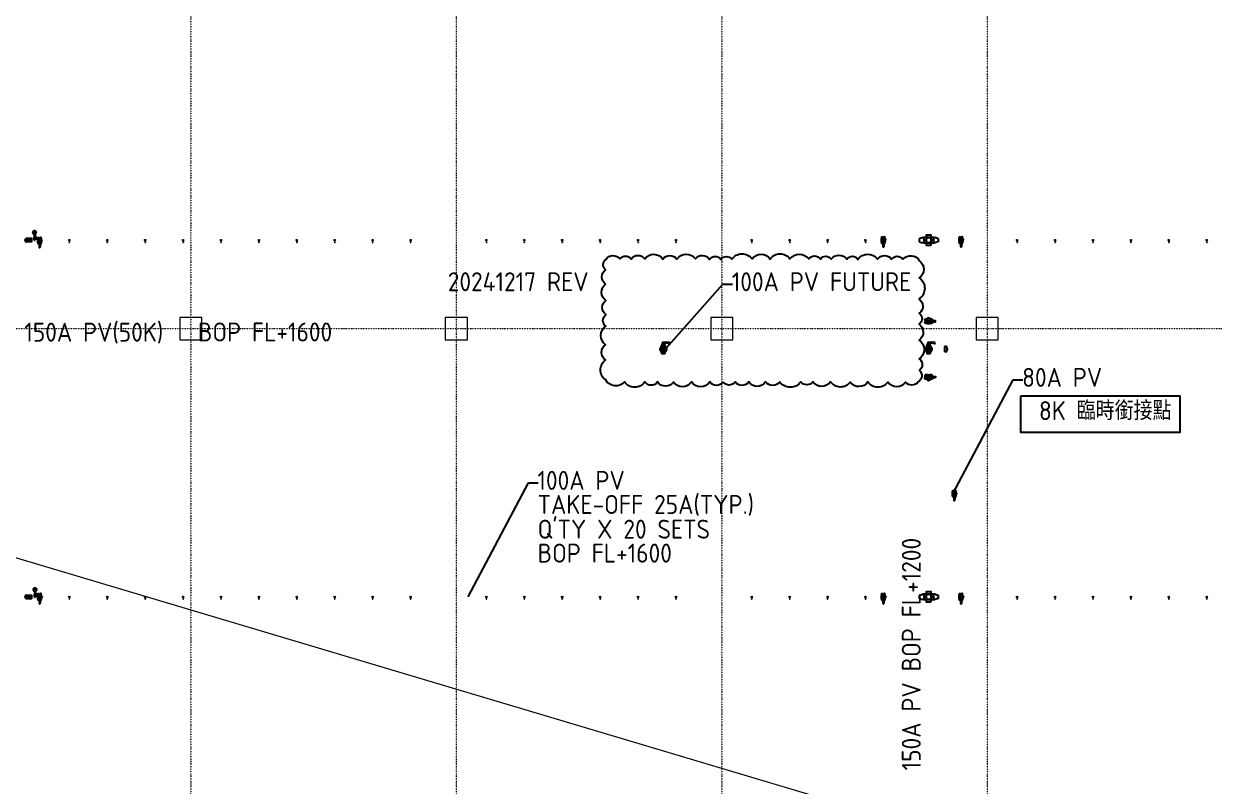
# Model space of a CAD drawing. Extents: x -122301 to 290600, y -29000 to 395522.
# Drawn here: x 179510 to 217187, y 30520 to 54646 of the extents above; entities that cross this region are included whole.
import ezdxf
from ezdxf.enums import TextEntityAlignment as Align

# ---------------------------------------------------------------- set-up
doc = ezdxf.new("R2010")
doc.units = 0
doc.header["$LTSCALE"] = 10
doc.linetypes.add('H12PL2$0$JJP_三點線', pattern=[0.9, 0.3, -0.15, 0, -0.15, 0, -0.15, 0, -0.15])
doc.linetypes.add('XFM7P20PV$0$CENTER', pattern=[2, 1.25, -0.25, 0.25, -0.25])
for name, color, linetype in [('H12PL2$0$A-OBJE-2D', 252, 'Continuous'), ('H12PL2$0$S-COL', 252, 'Continuous'), ('H12PL2$0$S-GRID', 252, 'Continuous'), ('XFM7P20PV$0$PCWS-16.7-P', 252, 'Continuous'), ('XFM7P20PV$0$PIPE-TEXT', 252, 'Continuous'), ('XFM7P20PV$0$REV', 252, 'Continuous'), ('XFM7P20PV$0$U-PV-PIPE', 252, 'Continuous'), ('XFM7P20PV$0$U-PV-TXT', 252, 'Continuous')]:
    doc.layers.add(name, color=color, linetype=linetype)
doc.styles.add('XFM7P20PV$0$aa-txt', font='isocp.shx', dxfattribs={"bigfont": 'chineset'})
doc.styles.add('XFM7P20PV$0$dim-txt', font='isocp.shx', dxfattribs={"width": 0.7, "bigfont": 'chineset'})
doc.dimstyles.new('XFM7P20PV$0$adim-100', dxfattribs={"dimscale": 100, "dimtxt": 0.25, "dimasz": 0.25, "dimexe": 0.1, "dimexo": 0.5, "dimgap": 0.15, "dimtad": 0, "dimdec": 4, "dimtxsty": 'XFM7P20PV$0$dim-txt', "dimcen": -0.025, "dimclrd": 3, "dimclre": 3, "dimclrt": 256, "dimadec": 0, "dimazin": 0, "dimtfac": 1, "dimtdec": 4, "dimtmove": 0, "dimatfit": 3, "dimfxl": 1.25, "dimarcsym": 0})

# ---------------------------------------------------------------- blocks, each defined once
blk = doc.blocks.new('H12PL2')
at = {"layer": 'H12PL2$0$A-OBJE-2D', "lineweight": 0}
blk.add_line((17650, 85950), (243150, 18700), dxfattribs=at)
at = {"layer": 'H12PL2$0$S-COL', "lineweight": 0, "flags": 128}
for points in [[(184450, 44650), (185150, 44650), (185150, 45350), (184450, 45350)], [(192850, 44650), (193550, 44650), (193550, 45350), (192850, 45350)], [(201250, 44650), (201950, 44650), (201950, 45350), (201250, 45350)], [(209650, 44650), (210350, 44650), (210350, 45350), (209650, 45350)]]:
    blk.add_lwpolyline(points, close=True, dxfattribs=at)
at = {"layer": 'H12PL2$0$S-GRID', "linetype": 'H12PL2$0$JJP_三點線', "lineweight": 0}
for p, q in [((184800, 128250), (184800, -28000)), ((193200, 128250), (193200, -28000)), ((201600, 128250), (201600, -28000)), ((210000, 128250), (210000, -28000)), ((-29000, 45000), (289600, 45000))]:
    blk.add_line(p, q, dxfattribs=at)
blk = doc.blocks.new('XFM7P20PV$0$A$Cab634a56')
at = {"layer": 'XFM7P20PV$0$U-PV-PIPE'}
h = blk.add_hatch(dxfattribs=at)
h.set_pattern_fill('ANSI31', color=3, scale=15, style=0)
h.set_pattern_definition([(45, (-38206.89, -63929.86), (-33.67596, 33.67596), [])])
edge = h.paths.add_edge_path()
edge.add_arc((127, 151), 84.1, 90, 270)
edge.add_arc((127, 109), 42.1, 270, 450)
edge.add_arc((127, 193), 42.1, 90, 270, ccw=False)
at = {"layer": 'XFM7P20PV$0$U-PV-PIPE', "color": 3}
for p, q in [((127, 385, 0), (127, 0, 0)), ((236, 371, 0), (236, 383, 0)), ((254, 151, 0), (0, 151, 0)), ((63, 256, 0), (68, 246, 0)), ((63, 45, 0), (68, 56, 0)), ((72, 260, 0), (75, 253, 0)), ((72, 42, 0), (75, 49, 0)), ((77, 353, 0), (184, 353, 0)), ((77, 353, 0), (77, 350, 0)), ((77, 350, 0), (184, 350, 0)), ((85, 289, 0), (101, 289, 0)), ((85, 280, 0), (95, 280, 0)), ((85, 22, 0), (95, 22, 0)), ((85, 13, 0), (168, 13, 0)), ((90, 350, 0), (90, 342, 0)), ((91, 341, 0), (162, 341, 0)), ((94, 341, 0), (94, 337, 0)), ((96, 337, 0), (104, 337, 0)), ((97, 337, 0), (97, 341, 0)), ((100, 335, 0), (100, 343, 0)), ((100, 220, 0), (154, 220, 0)), ((100, 82, 0), (154, 82, 0)), ((100, 82, 0), (154, 82, 0)), ((100, 82, 0), (154, 82, 0)), ((103, 337, 0), (103, 341, 0)), ((103, 217, 0), (103, 191, 0)), ((103, 191, 0), (150, 191, 0)), ((103, 84, 0), (103, 111, 0)), ((150, 111, 0), (103, 111, 0)), ((104, 353, 0), (141, 353, 0)), ((105, 337, 0), (105, 341, 0)), ((106, 220, 0), (147, 220, 0)), ((106, 82, 0), (147, 82, 0)), ((106, 82, 0), (147, 82, 0)), ((106, 82, 0), (147, 82, 0)), ((109, 151, 0), (109, 181, 0)), ((109, 181, 0), (145, 181, 0)), ((109, 151, 0), (109, 120, 0)), ((145, 120, 0), (109, 120, 0)), ((110, 332, 0), (110, 256, 0)), ((110, 332, 0), (110, 256, 0)), ((110, 45, 0), (110, 13, 0)), ((112, 362, 0), (112, 373, 0)), ((115, 376, 0), (140, 376, 0)), ((118, 199, 0), (134, 199, 0)), ((119, 98, 0), (135, 98, 0)), ((121, 369, 0), (132, 369, 0)), ((121, 369, 0), (121, 250, 0)), ((122, 376, 0), (337, 376, 0)), ((127, 260, 0), (127, 41, 0)), ((132, 369, 0), (132, 250, 0)), ((144, 362, 0), (195, 362, 0)), ((144, 362, 0), (144, 355, 0)), ((144, 332, 0), (144, 256, 0)), ((144, 45, 0), (144, 13, 0)), ((145, 151, 0), (145, 181, 0)), ((145, 151, 0), (145, 120, 0)), ((148, 337, 0), (148, 341, 0)), ((150, 337, 0), (158, 337, 0)), ((150, 217, 0), (150, 191, 0)), ((150, 84, 0), (150, 111, 0)), ((151, 337, 0), (151, 341, 0)), ((168, 289, 0), (153, 289, 0)), ((154, 335, 0), (154, 343, 0)), ((157, 337, 0), (157, 341, 0)), ((168, 280, 0), (158, 280, 0)), ((168, 22, 0), (158, 22, 0)), ((159, 337, 0), (159, 341, 0)), ((164, 350, 0), (164, 342, 0)), ((182, 260, 0), (179, 253, 0)), ((182, 42, 0), (179, 49, 0)), ((181, 337, 0), (201, 349, 0)), ((181, 337, 0), (181, 348, 0)), ((183, 349, 0), (182, 349, 0)), ((184, 354, 0), (184, 362, 0)), ((184, 354, 0), (187, 354, 0)), ((184, 353, 0), (184, 350, 0)), ((184, 350, 0), (184, 352, 0)), ((185, 353, 0), (190, 354, 0)), ((190, 256, 0), (186, 246, 0)), ((190, 45, 0), (186, 56, 0)), ((187, 354, 0), (187, 362, 0)), ((190, 354, 0), (193, 354, 0)), ((192, 347, 0), (193, 354, 0)), ((193, 354, 0), (200, 358, 0)), ((202, 364, 0), (214, 364, 0)), ((208, 359, 0), (208, 370, 0)), ((209, 351, 0), (257, 341, 0)), ((219, 358, 0), (231, 356, 0)), ((221, 367, 0), (266, 367, 0)), ((229, 365, 0), (240, 367, 0)), ((229, 365, 0), (243, 365, 0)), ((229, 364, 0), (243, 362, 0)), ((229, 364, 0), (243, 364, 0)), ((229, 362, 0), (243, 362, 0)), ((229, 360, 0), (243, 358, 0)), ((229, 360, 0), (243, 360, 0)), ((229, 359, 0), (242, 356, 0)), ((242, 356, 0), (229, 358, 0)), ((231, 360, 0), (231, 356, 0)), ((231, 356, 0), (243, 354, 0)), ((232, 361, 0), (242, 359, 0)), ((236, 369, 0), (236, 350, 0)), ((243, 358, 0), (242, 353, 0)), ((242, 353, 0), (335, 335, 0)), ((335, 335, 0), (327, 324, 0))]:
    blk.add_line(p, q, dxfattribs=at)
at = {"layer": 'XFM7P20PV$0$U-PV-PIPE', "color": 3, "elevation": 0}
blk.add_lwpolyline([(127, 67, -1), (127, 235, 1), (127, 151, -1)], format="xyb", close=True, dxfattribs=at)
at = {"layer": 'XFM7P20PV$0$U-PV-PIPE', "color": 3}
for centre, radius in [((127, 151, 0), 98.9), ((127, 151, 0), 90.5), ((127, 151, 0), 84.1), ((127, 151, 0), 82.5), ((127, 199, 0), 3.79), ((127, 98, 0), 3.79), ((208, 364, 0), 2.8), ((208, 364, 0), 2.8)]:
    blk.add_circle(centre, radius, dxfattribs=at)
for centre, radius, start, end in [((127, 151, 0), 109, 165.752, 194.248), ((20, 194, 0), 16.6, 276.1491, 39.8509), ((20, 108, 0), 16.6, 320.1491, 83.8509), ((127, 151, 0), 109, 122.3837, 150.248), ((127, 151, 0), 109, 209.752, 237.6163), ((127, 151, 0), 74.4, 111.2651, 248.5637), ((85, 265, 0), 23.6, 90, 202.1274), ((85, 36, 0), 23.6, 157.8726, 270), ((52, 239, 0), 17, 310.2459, 22.1274), ((52, 62, 0), 17, 337.8726, 49.7541), ((85, 265, 0), 14.5, 90, 202.1274), ((85, 36, 0), 14.5, 157.8726, 270), ((89, 258, 0), 15, 202.1274, 289.5924), ((89, 44, 0), 15, 70.4076, 157.8726), ((91, 342, 0), 1.58, 180, 270), ((96, 338, 0), 1.64, 212.344, 327.656), ((95, 265, 0), 14.5, 0, 90), ((95, 36, 0), 14.5, 270, 0), ((100, 342, 0), 5.42, 239.2794, 300.7206), ((127, 151, 0), 74.4, 68.6587, 111.3413), ((127, 151, 0), 74.4, 248.6587, 291.3413), ((127, 151, 0), 74.4, 248.6587, 291.3413), ((127, 151, 0), 74.4, 248.6587, 291.3413), ((101, 332, 0), 9.16, 0, 90), ((101, 298, 0), 9.08, 270, 0), ((100, 256, 0), 10, 284.4146, 0), ((100, 45, 0), 10, 0, 75.5854), ((104, 338, 0), 1.64, 212.344, 327.656), ((106, 217, 0), 2.93, 90, 180), ((105, 191, 0), 1.95, 180, 237.2028), ((105, 111, 0), 1.95, 122.7972, 180), ((106, 85, 0), 2.93, 180, 270), ((106, 85, 0), 2.93, 180, 270), ((106, 84, 0), 2.93, 180, 270), ((103, 362, 0), 8.75, 274.4673, 6.1507), ((99, 181, 0), 9.75, 0, 57.2028), ((99, 120, 0), 9.75, 302.7972, 0), ((115, 373, 0), 2.8, 90, 180), ((141, 355, 0), 2.8, 270, 0), ((153, 332, 0), 9.16, 90, 180), ((153, 298, 0), 9.08, 180, 270), ((158, 265, 0), 14.5, 90, 180), ((154, 256, 0), 10, 180, 255.5854), ((154, 45, 0), 10, 104.4146, 180), ((158, 36, 0), 14.5, 180, 270), ((155, 181, 0), 9.75, 122.7972, 180), ((155, 120, 0), 9.75, 180, 237.2028), ((147, 217, 0), 2.93, 0.1573, 90), ((147, 85, 0), 2.93, 270, 359.8427), ((147, 85, 0), 2.93, 270, 359.8427), ((147, 84, 0), 2.93, 270, 359.8427), ((150, 338, 0), 1.64, 212.344, 327.656), ((148, 191, 0), 1.95, 302.7972, 0), ((148, 111, 0), 1.95, 0, 57.2028), ((154, 342, 0), 5.42, 239.2794, 300.7206), ((127, 151, 0), 74.4, 291.4363, 68.7349), ((158, 338, 0), 1.64, 212.344, 327.656), ((165, 258, 0), 15, 250.4076, 337.8726), ((165, 44, 0), 15, 22.1274, 109.5924), ((162, 342, 0), 1.58, 270, 0), ((168, 265, 0), 23.6, 337.8726, 90), ((168, 265, 0), 14.5, 337.8726, 90), ((168, 36, 0), 23.6, 270, 22.1274), ((168, 36, 0), 14.5, 270, 22.1274), ((182, 348, 0), 0.932, 89.9795, 179.9795), ((183, 350, 0), 0.932, 269.9795, 359.9795), ((185, 352, 0), 0.932, 99.4418, 179.9795), ((202, 239, 0), 17, 157.8726, 229.7541), ((127, 151, 0), 109, 29.752, 57.6163), ((127, 151, 0), 109, 302.3837, 330.248), ((202, 62, 0), 17, 130.2459, 202.1274), ((195, 356, 0), 5.73, 46.5425, 90), ((208, 370, 0), 13, 226.5425, 271.3277), ((198, 360, 0), 2.78, 299.9795, 21.6135), ((208, 364, 0), 7.46, 352.23, 201.6135), ((209, 334, 0), 16.8, 89.9795, 119.9795), ((208, 370, 0), 13, 268.6723, 347.6421), ((220, 363, 0), 4.67, 172.23, 258.7049), ((234, 194, 0), 16.6, 140.1491, 263.8509), ((234, 108, 0), 16.6, 96.1491, 219.8509), ((229, 365, 0), 0.859, 90, 270), ((229, 361, 0), 0.859, 90, 270), ((229, 359, 0), 0.859, 90, 270), ((229, 357, 0), 0.859, 90, 270), ((229, 361, 0), 0.859, 355.4721, 4.4869), ((232, 360, 0), 0.932, 78.7049, 168.7049), ((127, 151, 0), 109, 345.752, 14.248), ((242, 358, 0), 0.932, 348.7049, 78.7049), ((243, 365, 0), 0.859, 269.959, 89.959), ((243, 361, 0), 0.859, 269.959, 89.959), ((243, 357, 0), 0.859, 269.959, 89.959), ((243, 355, 0), 0.859, 269.959, 89.959), ((261, 333, 0), 9.85, 27.0725, 119.8185), ((272, 338, 0), 1.72, 207.0725, 310.5695), ((279, 329, 0), 9.85, 27.8266, 130.5695), ((289, 335, 0), 1.72, 207.8266, 311.0286), ((297, 326, 0), 9.85, 31.6925, 131.0286), ((307, 332, 0), 1.72, 211.6925, 307.2476), ((314, 323, 0), 9.85, 11.6335, 127.2476), ((325, 325, 0), 1.72, 191.6335, 320.4108)]:
    blk.add_arc(centre, radius, start, end, dxfattribs=at)
blk.add_point((164, 350, 0), dxfattribs=at)
blk = doc.blocks.new('XFM7P20PV$0$Ca-150')
for p, q in [((8.4, 0), (-8.4, 0)), ((-8.4, -4.3), (-8.4, 0)), ((8.4, -4.3), (8.4, 0))]:
    blk.add_line(p, q)
for centre, radius, start, end in [((-5.1, -4.3), 3.28, 180, 241.9431), ((0, 5.3), 14.2, 241.9431, 298.0569), ((5.1, -4.3), 3.28, 298.0569, 0)]:
    blk.add_arc(centre, radius, start, end)
blk = doc.blocks.new('XFM7P20PV$0$A$Cb71b04ad')
at = {"color": 3, "linetype": 'ByBlock'}
for p, q in [((0, 76), (357, 76)), ((14, 76), (14, 76)), ((14, 76), (14, 76)), ((18, 81), (54, 81)), ((18, 71), (54, 71)), ((39, 71), (41, 51)), ((41, 101), (40, 81)), ((44, 104), (41, 101)), ((41, 101), (58, 101)), ((41, 51), (44, 48)), ((41, 51), (58, 51)), ((44, 104), (59, 104)), ((44, 48), (59, 48)), ((67, 74), (67, 78)), ((67, 78), (78, 78)), ((67, 74), (78, 74)), ((68, 65), (75, 66)), ((71, 54), (77, 57)), ((73, 91), (73, 89)), ((76, 41), (85, 50)), ((99, 107), (78, 128)), ((78, 82), (78, 84)), ((78, 78), (78, 74)), ((85, 125), (79, 116)), ((79, 116), (85, 107)), ((82, 36), (87, 40)), ((85, 125), (95, 125)), ((85, 107), (95, 107)), ((86, 76), (107, 89)), ((86, 76), (107, 63)), ((90, 28), (94, 33)), ((101, 116), (95, 125)), ((95, 107), (101, 116)), ((99, 21), (104, 31)), ((104, 175), (104, 165)), ((108, 17), (111, 23)), ((115, 186), (121, 186)), ((116, 100), (156, 100)), ((116, 52), (156, 52)), ((119, 14), (120, 20)), ((121, 186), (121, 179)), ((128, 170), (121, 179)), ((126, 84), (135, 84)), ((126, 68), (135, 68)), ((128, 13), (128, 24)), ((132, 24), (128, 24)), ((132, 13), (128, 13)), ((130, 35), (130, 117)), ((130, 35), (130, 117)), ((130, 114), (130, 36)), ((130, 103), (130, 47)), ((130, 91), (130, 61)), ((130, 91), (130, 61)), ((130, 91), (130, 61)), ((132, 170), (137, 177)), ((132, 13), (132, 24)), ((137, 16), (137, 21)), ((139, 16), (139, 21)), ((145, 169), (141, 176)), ((142, 25), (141, 25)), ((142, 23), (141, 23)), ((142, 14), (141, 14)), ((142, 12), (141, 12)), ((144, 16), (144, 21)), ((146, 16), (146, 21)), ((148, 169), (154, 174)), ((161, 165), (158, 173)), ((165, 45), (160, 35)), ((160, 35), (165, 26)), ((161, 45), (182, 24)), ((164, 164), (171, 168)), ((165, 97), (239, 97)), ((165, 55), (239, 55)), ((165, 45), (176, 45)), ((165, 26), (176, 26)), ((176, 159), (175, 167)), ((181, 36), (176, 45)), ((176, 26), (181, 36)), ((179, 157), (186, 160)), ((189, 150), (190, 158)), ((192, 147), (200, 149)), ((212, 33), (193, 33)), ((215, 36), (195, 36)), ((201, 138), (203, 146)), ((204, 135), (212, 136)), ((211, 125), (214, 132)), ((215, 36), (212, 33)), ((213, 122), (221, 121)), ((216, 50), (215, 36)), ((218, 110), (223, 117)), ((229, 50), (219, 50)), ((220, 107), (227, 104)), ((226, 97), (228, 100)), ((239, 97), (269, 95)), ((239, 55), (269, 57)), ((269, 95), (331, 95)), ((269, 57), (331, 57))]:
    blk.add_line(p, q, dxfattribs=at)
for points in [[(76, 129), (6, 129), (6, 104), (59, 104)], [(76, 23), (6, 23), (6, 48), (59, 48)], [(94, 144), (34, 144), (34, 129)], [(95, 8), (34, 8), (34, 23)], [(226, 23), (226, 8), (165, 8)], [(254, 48), (254, 23), (184, 23)], [(226, 129), (226, 144), (203, 144)], [(254, 104), (254, 129), (213, 129)], [(216, 48), (254, 48)], [(228, 104), (254, 104)]]:
    blk.add_lwpolyline(points, dxfattribs=at)
for points in [[(73, 91, 0.120011), (71, 90, 0.104957), (70, 89, 0.088923), (69, 88, 0.080167), (69, 86, 0.080167), (69, 85, 0.088923), (70, 83, 0.104957), (71, 82, 0.120011), (73, 82, 0.120011), (75, 82, 0.104957), (76, 83, 0.088923), (77, 85, 0.088923)], [(73, 89, 0.120011), (72, 88, 0.104957), (72, 88, 0.088923), (72, 87, 0.080167), (71, 86, 0.080167), (72, 85, 0.088923), (72, 85, 0.104957), (72, 84, 0.120011), (73, 84, 0.120011), (74, 84, 0.104957), (74, 85, 0.088923), (75, 85)], [(78, 82, 0.108254), (80, 82, 0.102013), (81, 83, 0.094273), (82, 85, 0.089446), (82, 86, 0.089446), (82, 88, 0.094273), (81, 89, 0.102013), (80, 90, 0.108254), (78, 91, 0.108254), (77, 90, 0.207462), (75, 88, -0.005899), (75, 86)], [(78, 84, 0.108254), (79, 84, 0.102013), (79, 85, 0.094273), (80, 85, 0.089446), (80, 86, 0.089446), (80, 87, 0.094273), (79, 88, 0.102013), (79, 88, 0.108254), (78, 89, 0.088886), (78, 88, 0.178069), (77, 88, -0.005748), (77, 85, -0.005748)]]:
    blk.add_lwpolyline(points, format="xyb", dxfattribs=at)
for centre in [(90, 116), (170, 35)]:
    blk.add_circle(centre, 7.32, dxfattribs=at)
for centre, radius, start, end in [((18, 76), 4.63, 90, 180), ((18, 76), 4.63, 180, 270), ((130, 76), 76.1, 121.1866, 328.8134), ((72, 86), 2.7, 341.6663, 342.6546), ((76, 85), 0.803, 333.604, 355.7622), ((130, 76), 56.9, 121.8333, 148.1667), ((76, 165), 27.8, 301.1866, 0), ((115, 175), 11.1, 90, 180), ((141, 76), 36.9, 143.7197, 216.2803), ((116, 95), 5.56, 90, 143.7197), ((116, 57), 5.56, 216.2803, 270), ((126, 76), 8.2, 90, 270), ((130, 172), 2.44, 217.5, 322.5), ((135, 76), 8.2, 270, 90), ((139, 175), 2.44, 27.5, 142.5), ((141, 21), 3.97, 90, 180), ((141, 16), 3.97, 180, 270), ((141, 21), 1.81, 90, 180), ((141, 16), 1.81, 180, 270), ((142, 21), 3.97, 0, 90), ((142, 21), 1.81, 0, 90), ((142, 16), 1.81, 270, 0), ((142, 16), 3.97, 270, 0), ((147, 170), 2.44, 207.5, 312.5), ((156, 172), 2.44, 17.5, 132.5), ((165, 112), 15.1, 233.1301, 270), ((165, 40), 15.1, 90, 126.8699), ((130, 76), 56.9, 301.8333, 328.1667), ((163, 166), 2.44, 197.5, 302.5), ((172, 166), 2.44, 7.5, 122.5), ((178, 159), 2.44, 187.5, 292.5), ((187, 158), 2.44, 357.5, 112.5), ((192, 150), 2.44, 177.5, 282.5), ((219, 22), 27.8, 90, 148.8134), ((201, 147), 2.44, 347.5, 102.5), ((204, 138), 2.44, 167.5, 272.5), ((213, 124), 2.44, 157.5, 262.5), ((212, 133), 2.44, 337.5, 92.5), ((220, 109), 2.44, 147.5, 252.5), ((221, 118), 2.44, 327.5, 82.5), ((227, 102), 2.44, 317.5, 72.5), ((229, 61), 11.1, 270, 325.8229), ((331, 76), 18.7, 270, 90)]:
    blk.add_arc(centre, radius, start, end, dxfattribs=at)
blk = doc.blocks.new('XFM7P20PV$0$A$Ca860cff7')
at = {"color": 0, "linetype": 'ByBlock'}
for p, q in [((0, 140), (0, 117)), ((168, 140), (0, 140)), ((25, 36), (2, 98)), ((27, 0), (27, 16)), ((141, 0), (27, 0)), ((141, 0), (141, 16)), ((141, 0), (141, 16)), ((143, 36), (166, 98)), ((168, 140), (168, 117))]:
    blk.add_line(p, q, dxfattribs=at)
for centre, start, end in [((100, 117), 180, 191.1869), ((-73, 16), 0, 11.1869), ((241, 16), 168.8131, 180), ((68, 117), 348.8131, 0)]:
    blk.add_arc(centre, 100, start, end, dxfattribs=at)
blk = doc.blocks.new('XFM7P20PV$0$A$C4b812c41')
at = {"color": 1, "linetype": 'ByBlock'}
for p, q in [((10, 59), (328, 59)), ((82, 81), (67, 95)), ((103, 86), (103, 32)), ((125, 38), (139, 23))]:
    blk.add_line(p, q, dxfattribs=at)
at = {"color": 3, "linetype": 'ByBlock'}
for p, q in [((19, 59), (19, 59)), ((19, 59), (19, 59)), ((23, 63), (51, 63)), ((23, 56), (51, 56)), ((38, 83), (37, 63)), ((37, 56), (38, 35)), ((40, 85), (38, 83)), ((38, 83), (56, 83)), ((38, 35), (40, 33)), ((38, 35), (56, 35)), ((40, 85), (57, 85)), ((40, 33), (57, 33)), ((59, 58), (59, 60)), ((59, 60), (67, 60)), ((59, 58), (67, 58)), ((60, 52), (65, 53)), ((62, 44), (67, 46)), ((64, 70), (64, 68)), ((65, 37), (72, 41)), ((67, 63), (67, 65)), ((67, 60), (67, 58)), ((72, 94), (68, 87)), ((68, 87), (72, 81)), ((70, 31), (73, 34)), ((72, 94), (79, 94)), ((72, 81), (79, 81)), ((73, 59), (87, 68)), ((73, 59), (87, 50)), ((75, 26), (78, 29)), ((83, 87), (79, 94)), ((79, 81), (83, 87)), ((81, 21), (85, 28)), ((85, 128), (85, 121)), ((88, 18), (90, 22)), ((93, 136), (97, 136)), ((94, 76), (122, 76)), ((94, 43), (122, 43)), ((96, 16), (97, 20)), ((97, 136), (97, 131)), ((102, 125), (97, 131)), ((101, 65), (107, 65)), ((101, 54), (107, 54)), ((102, 15), (102, 23)), ((104, 23), (102, 23)), ((104, 15), (102, 15)), ((103, 31), (103, 88)), ((103, 31), (103, 88)), ((103, 78), (103, 39)), ((103, 70), (103, 49)), ((103, 70), (103, 49)), ((103, 70), (103, 49)), ((104, 15), (104, 23)), ((105, 125), (108, 129)), ((108, 17), (108, 21)), ((110, 17), (110, 21)), ((113, 124), (111, 129)), ((112, 24), (111, 24)), ((112, 22), (111, 22)), ((112, 16), (111, 16)), ((112, 15), (111, 15)), ((113, 17), (113, 21)), ((115, 17), (115, 21)), ((116, 124), (120, 128)), ((125, 122), (123, 127)), ((128, 37), (124, 31)), ((124, 31), (128, 25)), ((127, 121), (132, 124)), ((128, 74), (207, 74)), ((128, 45), (207, 45)), ((128, 37), (135, 38)), ((128, 25), (135, 25)), ((135, 117), (134, 122)), ((139, 31), (135, 38)), ((135, 25), (139, 31)), ((137, 116), (143, 118)), ((145, 111), (145, 116)), ((147, 109), (152, 110)), ((161, 30), (147, 30)), ((163, 32), (148, 32)), ((153, 103), (154, 108)), ((155, 101), (160, 101)), ((160, 93), (162, 98)), ((161, 91), (167, 90)), ((163, 32), (161, 30)), ((163, 41), (163, 32)), ((165, 83), (168, 88)), ((172, 41), (165, 41)), ((166, 81), (171, 79)), ((170, 74), (172, 76)), ((207, 74), (228, 72)), ((207, 45), (228, 46)), ((228, 72), (310, 72)), ((228, 46), (310, 46))]:
    blk.add_line(p, q, dxfattribs=at)
for points in [[(81, 109), (0, 109), (0, 85), (57, 85)], [(85, 10), (0, 10), (0, 33), (57, 33)], [(85, 119), (37, 119), (37, 109)], [(170, 10), (170, 0), (37, 0), (37, 10)], [(207, 33), (207, 10), (121, 10)], [(170, 109), (170, 119), (135, 119)], [(207, 85), (207, 109), (145, 109)], [(163, 33), (207, 33)], [(166, 85), (207, 85)]]:
    blk.add_lwpolyline(points, dxfattribs=at)
for points in [[(64, 70, 0.120011), (63, 69, 0.104957), (62, 68, 0.088923), (61, 68, 0.080167), (61, 66, 0.080167), (61, 65, 0.088923), (62, 64, 0.104957), (63, 64, 0.120011), (64, 63, 0.120011), (65, 64, 0.104957), (66, 64, 0.088923), (66, 65, 0.088923)], [(64, 68, 0.120011), (63, 68, 0.104957), (63, 68, 0.088923), (63, 67, 0.080167), (63, 66, 0.080167), (63, 66, 0.088923), (63, 65, 0.104957), (63, 65, 0.120011), (64, 65, 0.120011), (64, 65, 0.104957), (65, 65, 0.088923), (65, 66)], [(67, 63, 0.108254), (68, 64, 0.102013), (69, 64, 0.094273), (70, 65, 0.089446), (70, 66, 0.089446), (70, 68, 0.094273), (69, 69, 0.102013), (68, 69, 0.108254), (67, 70, 0.108254), (66, 69, 0.207462), (65, 68, -0.005899), (65, 66)], [(67, 65, 0.108254), (68, 65, 0.102013), (68, 65, 0.094273), (68, 66, 0.089446), (69, 66, 0.089446), (68, 67, 0.094273), (68, 68, 0.102013), (68, 68, 0.108254), (67, 68, 0.088886), (67, 68, 0.178069), (67, 67, -0.005748), (66, 66, -0.005748)]]:
    blk.add_lwpolyline(points, format="xyb", dxfattribs=at)
for centre in [(76, 87), (131, 31)]:
    blk.add_circle(centre, 5.1, dxfattribs=at)
for centre, radius, start, end in [((23, 59), 3.22, 90, 180), ((23, 59), 3.22, 180, 270), ((103, 59), 52.9, 121.1866, 328.8134), ((63, 66), 1.88, 341.6663, 342.6546), ((66, 66), 0.559, 333.604, 355.7622), ((66, 121), 19.3, 301.1866, 0), ((93, 128), 7.74, 90, 180), ((111, 59), 25.7, 143.7197, 216.2803), ((94, 72), 3.87, 90, 143.7197), ((94, 46), 3.87, 216.2803, 270), ((101, 59), 5.71, 90, 270), ((103, 126), 1.7, 217.5, 322.5), ((107, 59), 5.71, 270, 90), ((109, 128), 1.7, 27.5, 142.5), ((111, 21), 2.76, 90, 180), ((111, 17), 2.76, 180, 270), ((111, 21), 1.26, 90, 180), ((111, 17), 1.26, 180, 270), ((112, 21), 2.76, 0, 90), ((112, 21), 1.26, 0, 90), ((112, 17), 1.26, 270, 0), ((112, 17), 2.76, 270, 0), ((115, 125), 1.7, 207.5, 312.5), ((121, 126), 1.7, 17.5, 132.5), ((128, 85), 10.5, 233.1301, 270), ((128, 34), 10.5, 90, 126.8699), ((126, 122), 1.7, 197.5, 302.5), ((133, 122), 1.7, 7.5, 122.5), ((137, 117), 1.7, 187.5, 292.5), ((143, 116), 1.7, 357.5, 112.5), ((146, 110), 1.7, 177.5, 282.5), ((165, 22), 19.3, 90, 148.8134), ((152, 108), 1.7, 347.5, 102.5), ((155, 102), 1.7, 167.5, 272.5), ((160, 99), 1.7, 337.5, 92.5), ((161, 93), 1.7, 157.5, 262.5), ((166, 82), 1.7, 147.5, 252.5), ((166, 89), 1.7, 327.5, 82.5), ((171, 77), 1.7, 317.5, 72.5), ((172, 49), 7.74, 270, 325.8229), ((310, 59), 13, 270, 90)]:
    blk.add_arc(centre, radius, start, end, dxfattribs=at)
at = {"color": 1, "linetype": 'ByBlock'}
for start, end in [(121.8333, 148.1667), (301.8333, 328.1667)]:
    blk.add_arc((104, 59), 39.6, start, end, dxfattribs=at)
blk = doc.blocks.new('XFM7P20PV$0$球塞閥-二件式-25A-左側-捷流')
at = {"color": 7, "linetype": 'Continuous', "lineweight": 0, "extrusion": (2.22045e-16, 1, -2.22045e-16)}
for p, q in [((-9, 15), (-18, 0)), ((-18, 0), (-9, -15)), ((-14, 32), (-9, 32)), ((-14, 29), (-14, 32)), ((-9, 29), (-14, 29)), ((-10, 72), (11, 72)), ((-10, 68), (-10, 72)), ((-8, 68), (-10, 68)), ((-8, 36), (-9, 36)), ((-9, 21), (-9, 36)), ((9, 15), (-9, 15)), ((8, 72), (-8, 72)), ((-8, 47), (-8, 70)), ((-8, 47), (0, 47)), ((-8, 42), (-8, 47)), ((-8, 41), (-8, 42)), ((0, 42), (-8, 42)), ((8, 41), (-8, 41)), ((-4, 36), (-8, 36)), ((0, 48), (-4, 48)), ((-4, 47), (-4, 48)), ((-4, 41), (-4, 42)), ((-2, 30), (-2, 35)), ((2, 30), (-2, 30)), ((4, 48), (0, 48)), ((0, 47), (8, 47)), ((0, 42), (0, 47)), ((8, 42), (0, 42)), ((2, 35), (2, 30)), ((3, 32), (3, 29)), ((3, 32), (6, 32)), ((6, 29), (3, 29)), ((4, 47), (4, 48)), ((4, 41), (4, 42)), ((8, 36), (4, 36)), ((6, 32), (7, 32)), ((6, 29), (6, 32)), ((7, 29), (6, 29)), ((7, 32), (7, 29)), ((8, 70), (8, 47)), ((11, 68), (8, 68)), ((8, 42), (8, 47)), ((8, 42), (8, 41)), ((9, 36), (8, 36)), ((8, 32), (17, 32)), ((8, 29), (8, 32)), ((17, 29), (8, 29)), ((9, 32), (9, 36)), ((9, 21), (9, 29)), ((18, 0), (9, 15)), ((9, -15), (18, 0)), ((11, 68), (11, 72)), ((17, 29), (17, 32)), ((-9, -15), (9, -15))]:
    blk.add_line(p, q, dxfattribs=at)
at = {"color": 7, "linetype": 'Continuous', "lineweight": 0}
for centre, radius, start, end in [((0, 0), 23.1, 0, 180), ((0, 0), 23.1, 180, 0), ((-4, 35), 1.42, 0, 58.001), ((4, 35), 1.42, 121.999, 180)]:
    blk.add_arc(centre, radius, start, end, dxfattribs=at)
for points in [[(-8, 70), (-8, 71), (-8, 71), (-8, 71), (-8, 72), (-8, 72), (-8, 72)], [(8, 72), (8, 72), (8, 72), (8, 71), (8, 71), (8, 71), (8, 70)]]:
    blk.add_open_spline(points, degree=3, dxfattribs=at)
for points, knots in [([(-8, 36), (-8, 37), (-8, 38), (-8, 39), (-8, 39), (-8, 40), (-8, 40), (-8, 40), (-8, 41), (-8, 41)], [-6.586857, -6.586857, -6.586857, -6.586857, -4.917672, -4.917672, -3.301294, -3.301294, -1.594864, -1.594864, 0, 0, 0, 0]), ([(-3, 36), (-3, 36), (-3, 36), (-3, 36), (-4, 36), (-4, 36), (-4, 36), (-4, 36)], [-0.7953467, -0.7953467, -0.7953467, -0.7953467, -0.3971684, -0.3971684, -0.1815592, -0.1815592, 0, 0, 0, 0]), ([(4, 36), (4, 36), (4, 36), (4, 36), (3, 36), (3, 36), (3, 36), (3, 36)], [-0.7950738, -0.7950738, -0.7950738, -0.7950738, -0.6135769, -0.6135769, -0.3980416, -0.3980416, 0, 0, 0, 0]), ([(8, 41), (8, 41), (8, 40), (8, 40), (8, 40), (8, 39), (8, 39), (8, 38), (8, 37), (8, 36)], [-6.585553, -6.585553, -6.585553, -6.585553, -4.991005, -4.991005, -3.284912, -3.284912, -1.668854, -1.668854, 0, 0, 0, 0])]:
    blk.add_open_spline(points, degree=3, knots=knots, dxfattribs=at)
blk = doc.blocks.new('XFM7P20PV$0$球塞閥-二件式-15A-正視-捷流')
blk.add_line((-31, 56), (-31, 51))
at = {"color": 0, "linetype": 'Continuous', "lineweight": 0, "extrusion": (0, 1, -2.22045e-16)}
for p, q in [((-31, 52), (-30, 52)), ((-30, 52), (-11, 30)), ((-10, 32), (-28, 54)), ((-28, 12), (-15, 12)), ((-28, 0), (-28, 12)), ((-28, 0), (-15, 0)), ((-28, -12), (-28, 0)), ((-15, 0), (-15, 16)), ((5, 16), (-15, 16)), ((-11, 30), (-9, 29)), ((8, 32), (-10, 32)), ((-9, 38), (-9, 33)), ((-9, 38), (-5, 38)), ((-5, 33), (-9, 33)), ((-9, 29), (8, 29)), ((-9, 27), (-9, 16)), ((9, 27), (-9, 27)), ((-7, 23), (-6, 23)), ((-7, 20), (-7, 23)), ((-6, 20), (-7, 20)), ((-6, 23), (-3, 23)), ((-6, 20), (-6, 23)), ((-3, 20), (-6, 20)), ((-5, 38), (5, 38)), ((-5, 33), (-5, 38)), ((5, 33), (-5, 33)), ((-4, 39), (-4, 38)), ((4, 39), (-4, 39)), ((-4, 33), (-4, 32)), ((-4, 29), (-4, 27)), ((-3, 20), (-3, 23)), ((4, 38), (4, 39)), ((4, 32), (4, 33)), ((4, 27), (4, 29)), ((5, 38), (9, 38)), ((5, 33), (5, 38)), ((9, 33), (5, 33)), ((5, 16), (5, 0)), ((7, 0), (7, 17)), ((16, 17), (7, 17)), ((9, 33), (9, 38)), ((9, 17), (9, 27)), ((9, 27), (9, 26)), ((9, 27), (12, 27)), ((9, 26), (9, 21)), ((9, 23), (9, 23)), ((9, 21), (12, 21)), ((12, 20), (9, 20)), ((12, 26), (12, 27)), ((12, 21), (12, 26)), ((12, 23), (12, 20)), ((12, 23), (12, 23)), ((16, 0), (16, 17)), ((16, 12), (28, 12)), ((16, 0), (28, 0)), ((28, 12), (28, 0)), ((28, 0), (28, -12)), ((-28, -12), (-15, -12)), ((-15, -16), (-15, 0)), ((5, -16), (-15, -16)), ((5, 0), (5, -16)), ((5, -16), (7, -17)), ((7, -17), (7, 0)), ((16, -17), (7, -17)), ((16, -17), (16, 0)), ((16, -12), (28, -12))]:
    blk.add_line(p, q, dxfattribs=at)
at = {"color": 0, "linetype": 'Continuous', "lineweight": 0, "extrusion": (0, -1, -2.22045e-16)}
blk.add_line((5, 16), (7, 17), dxfattribs=at)
blk.add_lwpolyline([(-31, 56), (-105, 56), (-105, 51), (-31, 51)])
at = {"color": 0, "linetype": 'Continuous', "lineweight": 0}
blk.add_open_spline([(-28, 54), (-28, 54), (-29, 54), (-29, 55), (-30, 55), (-30, 55), (-31, 55)], degree=3, dxfattribs=at)
for points, knots in [([(12, 27), (12, 28), (12, 29), (11, 30), (11, 30), (10, 31), (10, 31), (9, 31), (8, 32), (8, 32)], [-6.586857, -6.586857, -6.586857, -6.586857, -4.917672, -4.917672, -3.301294, -3.301294, -1.594864, -1.594864, 0, 0, 0, 0]), ([(8, 29), (8, 29), (8, 29), (9, 29), (9, 29), (9, 28), (9, 28), (9, 28), (9, 28), (9, 27)], [-2.501227, -2.501227, -2.501227, -2.501227, -1.860628, -1.860628, -1.243575, -1.243575, -0.629521, -0.629521, 0, 0, 0, 0]), ([(9, 27), (9, 27), (9, 27), (9, 27), (9, 27), (9, 27), (9, 27), (9, 27), (9, 27), (9, 27)], [-0.7942743, -0.7942743, -0.7942743, -0.7942743, -0.7152172, -0.7152172, -0.6166439, -0.6166439, -0.3978503, -0.3978503, 0, 0, 0, 0]), ([(12, 27), (12, 27), (12, 27), (12, 27), (12, 27), (12, 27), (12, 27), (12, 27)], [-0.7953467, -0.7953467, -0.7953467, -0.7953467, -0.3971684, -0.3971684, -0.1815592, -0.1815592, 0, 0, 0, 0])]:
    blk.add_open_spline(points, degree=3, knots=knots, dxfattribs=at)
blk = doc.blocks.new('XFM7P20PV$0$SC-100-壓力表')
for p, q in [((-0.8, 1.1), (9.2, 1.1)), ((-0.8, -1.1), (9.2, -1.1))]:
    blk.add_line(p, q)
at = {"linetype": 'ByBlock'}
for p, q in [((16, 1.1), (14.8, 1.1)), ((17.9, 1.2), (16.2, 1.2)), ((18.7, 1.1), (18.2, 1.1)), ((20.8, 3.6), (21.5, 2.8)), ((21.4, 0.1), (26.1, 1.9)), ((22.4, 1), (21.4, 0.1)), ((22.7, 0.1), (21.4, 0.1)), ((22.1, 4.3), (22.4, 3.3)), ((26.1, 1.9), (22.4, 1)), ((26.1, 1.9), (22.7, 0.1)), ((23.5, 4.5), (23.5, 3.5)), ((24.9, 4.3), (24.6, 3.3)), ((26.1, 3.6), (25.5, 2.8)), ((27.1, 2.6), (26.3, 2)), ((27.8, 1.4), (26.8, 1.1)), ((28, 0), (26.9, 0)), ((16, -1.1), (14.8, -1.1)), ((17.9, -1.2), (16.2, -1.2)), ((18.7, -1.1), (18.2, -1.1)), ((20.8, -3.6), (21.5, -2.8)), ((22.1, -4.3), (22.4, -3.3)), ((23.5, -4.5), (23.5, -3.5)), ((24.9, -4.3), (24.6, -3.3)), ((26.1, -3.6), (25.5, -2.8)), ((27.1, -2.6), (26.3, -2)), ((27.8, -1.4), (26.8, -1.1))]:
    blk.add_line(p, q, dxfattribs=at)
for points in [[(16, -1.6), (16, 1.6)], [(16.2, 2), (17.9, 2)], [(18.2, 1.6), (18.2, -1.6)], [(17.9, -2), (16.2, -2)]]:
    blk.add_lwpolyline(points, dxfattribs=at)
for radius in [4.95, 4.5]:
    blk.add_circle((23.5, 0), radius, dxfattribs=at)
blk.add_arc((0, 0), 1.33, 126.8699, 233.1301)
for centre, radius, start, end in [((16.5, 1.6), 0.483, 120.3244, 239.6756), ((19, 0), 2.99, 156.947, 203.053), ((17.7, 1.6), 0.483, 300.3244, 59.6756), ((15.2, 0), 2.99, 336.947, 23.053), ((16.5, -1.6), 0.483, 120.3244, 239.6756), ((17.7, -1.6), 0.483, 300.3244, 59.6756)]:
    blk.add_arc(centre, radius, start, end, dxfattribs=at)
for p in [(19, 0), (19.2, 1.4), (19.8, 2.6), (20.8, 3.6), (22.1, 4.3), (23.5, 4.5), (24.9, 4.3), (26.1, 3.6), (27.1, 2.6), (27.8, 1.4), (28, 0), (19.2, -1.4), (22.1, -4.3), (23.5, -4.5), (27.1, -2.6), (27.8, -1.4)]:
    blk.add_point(p, dxfattribs=at)
at = {"xscale": -0.1, "yscale": 0.1, "zscale": 0.1, "rotation": 180}
blk.add_blockref('XFM7P20PV$0$球塞閥-二件式-15A-正視-捷流', (12, 0), dxfattribs=at)
blk = doc.blocks.new('XFM7P20PV$0$A$C1EDF0D7A')
at = {"color": 1, "linetype": 'XFM7P20PV$0$CENTER'}
for p, q in [((0, 70.6501), (0, -70.6501)), ((70.6501, 0), (-152.4, 0))]:
    blk.add_line(p, q, dxfattribs=at)
at = {"color": 0}
blk.add_lwpolyline([(0, -57.15), (-152.4, -57.15), (-152.4, 57.15), (0, 57.15)], dxfattribs=at)
blk.add_arc((0, 0), 57.15, 270, 90, dxfattribs=at)
blk = doc.blocks.new('XFM7P20PV$0$100  PV SUBMAIN')
at = {"layer": 'XFM7P20PV$0$U-PV-PIPE'}
for points in [[(208308, 36594), (207992, 36594), (207992, 36426), (208308, 36426)], [(208234, 36352), (208234, 36668), (208066, 36668), (208066, 36352)]]:
    blk.add_lwpolyline(points, close=True, dxfattribs=at)
at = {"layer": 'XFM7P20PV$0$U-PV-PIPE', "color": 1}
blk.add_circle((208150, 36510), 84.1, dxfattribs=at)
at = {"layer": 'XFM7P20PV$0$PCWS-16.7-P', "xscale": 10, "yscale": 10, "zscale": 10, "rotation": 90}
blk.add_blockref('XFM7P20PV$0$SC-100-壓力表', (179863, 36510), dxfattribs=at)
at = {"layer": 'XFM7P20PV$0$U-PV-PIPE'}
for name, p, rotation in [('XFM7P20PV$0$A$C1EDF0D7A', (179600, 36510), 180), ('XFM7P20PV$0$A$C4b812c41', (179952, 36613), 270), ('XFM7P20PV$0$A$C4b812c41', (206656, 36613), 270), ('XFM7P20PV$0$A$Ca860cff7', (208447, 36426), 90), ('XFM7P20PV$0$A$C4b812c41', (209115, 36613), 270)]:
    blk.add_blockref(name, p, dxfattribs=dict(at, rotation=rotation))
at = {"layer": 'XFM7P20PV$0$U-PV-PIPE', "xscale": -1}
for name, p, rotation in [('XFM7P20PV$0$A$Ca860cff7', (207853, 36426), 270), ('XFM7P20PV$0$球塞閥-二件式-25A-左側-捷流', (180950, 36510), 180), ('XFM7P20PV$0$球塞閥-二件式-25A-左側-捷流', (182150, 36510), 180), ('XFM7P20PV$0$球塞閥-二件式-25A-左側-捷流', (183351, 36510), 180), ('XFM7P20PV$0$球塞閥-二件式-25A-左側-捷流', (184552, 36510), 180), ('XFM7P20PV$0$球塞閥-二件式-25A-左側-捷流', (185750, 36510), 180), ('XFM7P20PV$0$球塞閥-二件式-25A-左側-捷流', (186951, 36510), 180), ('XFM7P20PV$0$球塞閥-二件式-25A-左側-捷流', (188150, 36510), 180), ('XFM7P20PV$0$球塞閥-二件式-25A-左側-捷流', (189350, 36510), 180), ('XFM7P20PV$0$球塞閥-二件式-25A-左側-捷流', (190550, 36510), 180), ('XFM7P20PV$0$球塞閥-二件式-25A-左側-捷流', (191751, 36510), 180), ('XFM7P20PV$0$球塞閥-二件式-25A-左側-捷流', (194150, 36510), 180), ('XFM7P20PV$0$球塞閥-二件式-25A-左側-捷流', (195351, 36510), 180), ('XFM7P20PV$0$球塞閥-二件式-25A-左側-捷流', (196550, 36510), 180), ('XFM7P20PV$0$球塞閥-二件式-25A-左側-捷流', (197750, 36510), 180), ('XFM7P20PV$0$球塞閥-二件式-25A-左側-捷流', (198950, 36510), 180), ('XFM7P20PV$0$球塞閥-二件式-25A-左側-捷流', (200151, 36510), 180), ('XFM7P20PV$0$球塞閥-二件式-25A-左側-捷流', (202550, 36510), 180), ('XFM7P20PV$0$球塞閥-二件式-25A-左側-捷流', (203750, 36510), 180), ('XFM7P20PV$0$球塞閥-二件式-25A-左側-捷流', (204950, 36510), 180), ('XFM7P20PV$0$球塞閥-二件式-25A-左側-捷流', (206150, 36510), 180), ('XFM7P20PV$0$球塞閥-二件式-25A-左側-捷流', (210950, 36510), 180), ('XFM7P20PV$0$球塞閥-二件式-25A-左側-捷流', (212151, 36510), 180), ('XFM7P20PV$0$球塞閥-二件式-25A-左側-捷流', (213350, 36510), 180), ('XFM7P20PV$0$球塞閥-二件式-25A-左側-捷流', (214550, 36510), 180), ('XFM7P20PV$0$球塞閥-二件式-25A-左側-捷流', (215750, 36510), 180), ('XFM7P20PV$0$球塞閥-二件式-25A-左側-捷流', (216951, 36510), 180)]:
    blk.add_blockref(name, p, dxfattribs=dict(at, rotation=rotation))
blk = doc.blocks.new('XFM7P20PV')
at = {"layer": 'XFM7P20PV$0$REV'}
blk.add_lwpolyline([(197937.04614, 47191.52668, -0.52056705), (198380.69538, 47205.45279, -0.52056705), (198729.27962, 47202.05698, -0.52056705), (199161.8007, 47207.17176, -0.52056705), (199733.14442, 47197.46497, -0.52056705), (200181.83844, 47198.12269, -0.52056705), (200768.53524, 47206.73462, -0.52056705), (201214.79297, 47192.02773, -0.52056705), (201574.81867, 47192.09072, -0.52056705), (201918.97797, 47194.07684, -0.52056705), (202559.41926, 47207.04148, -0.52056705), (203132.40657, 47202.66213, -0.52056705), (203759.86927, 47204.68964, -0.52056705), (204352.63207, 47204.98587, -0.52056705), (204723.35411, 47202.33578, -0.52056705), (205068.37086, 47196.12315, -0.52056705), (205556.65665, 47199.01498, -0.52056705), (205910.79771, 47191.76364, -0.52056705), (206527.15542, 47192.88921, -0.52056705), (206976.29472, 47197.05306, -0.52056705), (207335.38078, 47197.51956, -0.52056705), (207858.00556, 47145.38548, -0.52056705), (207852.77552, 46611.51839, -0.52056705), (207844.5077, 45938.58584, -0.52056705), (207853.87597, 45484.35718, -0.52056705), (207845.76039, 45137.58475, -0.52056705), (207852.74103, 44639.19956, -0.52056705), (207847.44392, 44042.20711, -0.52056705), (207856.2967, 43677.73203, -0.52056705), (207819.47572, 43318.96183, -0.52056705), (207420.58023, 43310.29776, -0.52056705), (206855.96772, 43306.59994, -0.52056705), (206226.99827, 43311.43322, -0.52056705), (205666.62899, 43308.21442, -0.52056705), (205041.29464, 43318.8315, -0.52056705), (204483.43516, 43317.11078, -0.52056705), (204108.22679, 43319.75131, -0.52056705), (203434.04767, 43317.005, -0.52056705), (202989.26228, 43311.63678, -0.52056705), (202453.46565, 43313.16731, -0.52056705), (202021.49516, 43311.13798, -0.52056705), (201648.47808, 43307.41431, -0.52056705), (201226.07014, 43314.82441, -0.52056705), (200638.09928, 43312.16818, -0.52056705), (200072.52198, 43307.4711, -0.52056705), (199566.15145, 43311.88919, -0.52056705), (199165.24897, 43313.2113, -0.52056705), (198521.14187, 43314.84665, -0.52056705), (197926.84565, 43375.16946, -0.52056705), (197922.88441, 44008.52303, -0.52056705), (197921.44205, 44488.98806, -0.52056705), (197933.69216, 45076.82669, -0.52056705), (197936.34975, 45444.15781, -0.52056705), (197933.7431, 45889.10418, -0.52056705), (197925.62028, 46406.68969, -0.52056705), (197925.50415, 46867.24284, -0.52056705)], format="xyb", close=True, dxfattribs=at)
at = {"layer": 'XFM7P20PV$0$U-PV-PIPE'}
for points in [[(208307.72977, 47884.1375), (207992.27023, 47884.1375), (207992.27023, 47715.8625), (208307.72977, 47715.8625)], [(208234.1375, 47642.27023), (208234.1375, 47957.72977), (208065.8625, 47957.72977), (208065.8625, 47642.27023)]]:
    blk.add_lwpolyline(points, close=True, dxfattribs=at)
at = {"layer": 'XFM7P20PV$0$U-PV-PIPE', "color": 1}
blk.add_circle((208150, 47800), 84.1375, dxfattribs=at)
at = {"layer": 'XFM7P20PV$0$U-PV-TXT'}
blk.add_lwpolyline([(211070.02456, 42872.62476), (216094.49452, 42872.62476), (216094.49452, 41713.08397), (211070.02456, 41713.08397)], close=True, dxfattribs=at)
for name, p in [('XFM7P20PV$0$A$Cab634a56', (199623.14303, 44199.11696, 0)), ('XFM7P20PV$0$A$Cab634a56', (208023.14303, 44199.11696, 0)), ('XFM7P20PV$0$100  PV SUBMAIN', (0, 0))]:
    blk.add_blockref(name, p)
at = {"layer": 'XFM7P20PV$0$PCWS-16.7-P', "xscale": 10, "yscale": 10, "zscale": 10, "rotation": 89.99999999999997}
blk.add_blockref('XFM7P20PV$0$SC-100-壓力表', (179849.33133, 47810.65), dxfattribs=at)
at = {"layer": 'XFM7P20PV$0$U-PV-PIPE'}
for name, p, rotation in [('XFM7P20PV$0$A$C1EDF0D7A', (179600, 47800), 180), ('XFM7P20PV$0$A$C4b812c41', (179951.57939, 47885.2496), 270), ('XFM7P20PV$0$A$C4b812c41', (206656.4574, 47903.34849), 270), ('XFM7P20PV$0$A$Ca860cff7', (208447.42926, 47715.8625), 90), ('XFM7P20PV$0$A$C4b812c41', (209114.65567, 47903.34849), 270), ('XFM7P20PV$0$A$C4b812c41', (208901.36391, 39881.8137), 270)]:
    blk.add_blockref(name, p, dxfattribs=dict(at, rotation=rotation))
at = {"layer": 'XFM7P20PV$0$U-PV-PIPE', "xscale": -1}
for name, p, rotation in [('XFM7P20PV$0$A$Ca860cff7', (207852.57074, 47715.8625), 270), ('XFM7P20PV$0$球塞閥-二件式-25A-左側-捷流', (180950.01987, 47800), 180), ('XFM7P20PV$0$球塞閥-二件式-25A-左側-捷流', (182150.01987, 47800), 180), ('XFM7P20PV$0$球塞閥-二件式-25A-左側-捷流', (183351.07404, 47800), 180), ('XFM7P20PV$0$球塞閥-二件式-25A-左側-捷流', (184552.12821, 47800), 180), ('XFM7P20PV$0$球塞閥-二件式-25A-左側-捷流', (185750.01987, 47800), 180), ('XFM7P20PV$0$球塞閥-二件式-25A-左側-捷流', (186951.07404, 47800), 180), ('XFM7P20PV$0$球塞閥-二件式-25A-左側-捷流', (188150.01987, 47800), 180), ('XFM7P20PV$0$球塞閥-二件式-25A-左側-捷流', (189350.01987, 47800), 180), ('XFM7P20PV$0$球塞閥-二件式-25A-左側-捷流', (190550.01987, 47800), 180), ('XFM7P20PV$0$球塞閥-二件式-25A-左側-捷流', (191751.07404, 47800), 180), ('XFM7P20PV$0$球塞閥-二件式-25A-左側-捷流', (194150.01987, 47800), 180), ('XFM7P20PV$0$球塞閥-二件式-25A-左側-捷流', (195351.07404, 47800), 180), ('XFM7P20PV$0$球塞閥-二件式-25A-左側-捷流', (196550.01987, 47800), 180), ('XFM7P20PV$0$球塞閥-二件式-25A-左側-捷流', (197750.01987, 47800), 180), ('XFM7P20PV$0$球塞閥-二件式-25A-左側-捷流', (198950.01987, 47800), 180), ('XFM7P20PV$0$球塞閥-二件式-25A-左側-捷流', (200151.07404, 47800), 180), ('XFM7P20PV$0$球塞閥-二件式-25A-左側-捷流', (202550.01987, 47800), 180), ('XFM7P20PV$0$球塞閥-二件式-25A-左側-捷流', (203750.01987, 47800), 180), ('XFM7P20PV$0$球塞閥-二件式-25A-左側-捷流', (204950.01987, 47800), 180), ('XFM7P20PV$0$球塞閥-二件式-25A-左側-捷流', (206150.01987, 47800), 180), ('XFM7P20PV$0$球塞閥-二件式-25A-左側-捷流', (210950.01987, 47800), 180), ('XFM7P20PV$0$球塞閥-二件式-25A-左側-捷流', (212151.07404, 47800), 180), ('XFM7P20PV$0$球塞閥-二件式-25A-左側-捷流', (213350.01987, 47800), 180), ('XFM7P20PV$0$球塞閥-二件式-25A-左側-捷流', (214550.01987, 47800), 180), ('XFM7P20PV$0$球塞閥-二件式-25A-左側-捷流', (215750.01987, 47800), 180), ('XFM7P20PV$0$球塞閥-二件式-25A-左側-捷流', (216951.07404, 47800), 180), ('XFM7P20PV$0$A$Cb71b04ad', (208019.99074, 43542.89483, 0), 180)]:
    blk.add_blockref(name, p, dxfattribs=dict(at, rotation=rotation))
at = {"layer": 'XFM7P20PV$0$U-PV-PIPE'}
blk.add_blockref('XFM7P20PV$0$A$Cb71b04ad', (208019.99074, 45157.10517, 0), dxfattribs=at)
at = {"layer": 'XFM7P20PV$0$U-PV-PIPE', "xscale": 10, "yscale": 10, "zscale": 10, "rotation": 90}
blk.add_blockref('XFM7P20PV$0$Ca-150', (208652.10807, 44350), dxfattribs=at)
at = {"layer": 'XFM7P20PV$0$REV', "extrusion": (0, 0, -1), "style": 'XFM7P20PV$0$aa-txt', "text_generation_flag": 2}
blk.add_text('20241217 REV', height=600, dxfattribs=at).set_placement((-192929.43427, 46183.49475, 0))
at = {"layer": 'XFM7P20PV$0$U-PV-TXT', "extrusion": (0, 0, -1), "style": 'XFM7P20PV$0$aa-txt', "text_generation_flag": 2}
for s, p in [('100A PV FUTURE', (-201917.3928, 46183.49475, 0)), ('150A PV(50K)', (-179525.62624, 44586.68866, 0)), ('BOP FL+1600', (-185020.64039, 44592.53467, 0)), ('80A PV', (-211107.62844, 43156.9078, 0)), ('8K 臨時銜接點', (-211640.40253, 42103.39783, 0)), ('100A PV', (-195766.05244, 39897.08079, 0)), ('TAKE-OFF 25A(TYP.)', (-195772.40086, 39135.4359, 0)), ("Q'TY X 20 SETS", (-195772.40086, 38352.46089, 0)), ('BOP FL+1600', (-195772.40086, 37595.32673, 0))]:
    blk.add_text(s, height=600, dxfattribs=at).set_placement(p)
at = {"layer": 'XFM7P20PV$0$U-PV-TXT', "style": 'XFM7P20PV$0$aa-txt'}
blk.add_text('150A PV BOP FL+1200', height=600, rotation=90, dxfattribs=at).set_placement((207600.24864, 31019.83183, 0), align=Align.MIDDLE_LEFT)
at = {"layer": 'XFM7P20PV$0$PIPE-TEXT'}
for points in [[(199857.11313, 44393.27642, 0), (201630.26976, 46401.42774, 0), (201942.17828, 46402.13477, 0)], [(208918.81623, 39769.827), (210820.5054, 43374.84078), (211132.41391, 43375.54782)], [(193577.24023, 36510), (195478.9294, 40115.01378), (195790.83791, 40115.72081)]]:
    blk.add_leader(points, dimstyle='XFM7P20PV$0$adim-100', override={"dimasz": 1}, dxfattribs=at)

msp = doc.modelspace()

# ---------------------------------------------------------------- block references
for name in ['XFM7P20PV', 'H12PL2']:
    msp.add_blockref(name, (0, 0))

doc.saveas('drawing.dxf')
